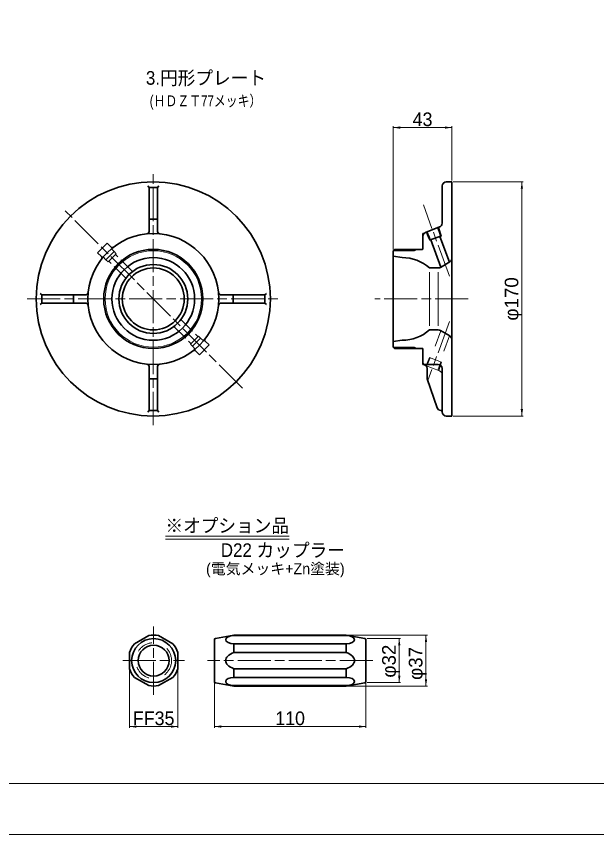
# Model space of a CAD drawing. Units: millimetres at full size, sheet at 1:2. Extents: x 1934 to 3616, y 931 to 2119.
# Drawn here: x 2650 to 3071, y 931 to 1525 of the extents above; entities that cross this region are included whole.
import ezdxf
from ezdxf.enums import TextEntityAlignment as Align

# ---------------------------------------------------------------- set-up
doc = ezdxf.new("R2010")
doc.units = ezdxf.units.MM
doc.header["$LTSCALE"] = 2
for name, pattern in [('CHAIN', [18.5, 12, -1.5, 3.5, -1.5]), ('DASHED', [7.5, 6, -1.5]), ('DASHED_SPACED', [12, 6, -6])]:
    doc.linetypes.add(name, pattern=pattern)
for name, color, linetype, lineweight in [('1外形線', 7, 'Continuous', 35), ('2細い実線', 3, 'Continuous', 20), ('3隠れ線', 2, 'DASHED_SPACED', 13), ('4中心線', 1, 'CHAIN', 15), ('6寸法線', 4, 'Continuous', 13), ('7 枠・タイトル', 7, 'Continuous', 13), ('Defpoints_2', 7, 'Continuous', 13)]:
    doc.layers.add(name, color=color, linetype=linetype, lineweight=lineweight)
doc.styles.add('ＭＳ Ｐゴシック', font='')
doc.styles.get('ＭＳ Ｐゴシック').set_extended_font_data('MS PGothic')

# ---------------------------------------------------------------- blocks, each defined once
blk = doc.blocks.new('filled_arrow')
at = {"color": 0, "linetype": 'Continuous', "lineweight": -2}
blk.add_solid([(7.5, 1.25), (0, 0), (7.5, -1.25)], dxfattribs=at)

msp = doc.modelspace()

# ---------------------------------------------------------------- linework, layer by layer
at = {"layer": '1外形線'}
for p, q in [((2746.013, 1400.849), (2744.993, 1402.01)), ((2752.013, 1400.849), (2753.034, 1402.01)), ((2958.76, 1401.849), (2958.76, 1374.909)), ((2965.76, 1404.849), (2961.76, 1404.849)), ((2965.76, 1404.849), (2962.76, 1404.849)), ((2965.76, 1404.849), (2965.76, 1319.849)), ((2746.013, 1400.849), (2746.013, 1369.07)), ((2746.013, 1400.849), (2752.013, 1400.849)), ((2752.013, 1400.849), (2752.013, 1369.07)), ((2746.013, 1377.819), (2752.013, 1377.819)), ((2945.619, 1367.349), (2944.76, 1367.349)), ((2944.76, 1367.349), (2944.76, 1356.049)), ((2946.734, 1368.067), (2956.786, 1372.09)), ((2949.21, 1364.743), (2947.723, 1368.463)), ((2957.026, 1367.588), (2955.69, 1371.651)), ((2957.026, 1367.588), (2957.723, 1365.469)), ((2715.583, 1360.329), (2708.533, 1353.279)), ((2718.318, 1357.417), (2715.583, 1360.329)), ((2949.21, 1364.743), (2950.038, 1362.672)), ((2949.492, 1362.473), (2958.269, 1365.668)), ((2957.836, 1342.97), (2950.592, 1362.873)), ((2963.992, 1346.524), (2957.17, 1365.267)), ((2923.26, 1354.849), (2924.26, 1355.849)), ((2923.26, 1354.849), (2923.26, 1319.849)), ((2940.16, 1355.849), (2924.26, 1355.849)), ((2935.76, 1355.849), (2939.16, 1355.849)), ((2938.76, 1355.849), (2938.76, 1354.849)), ((2940.16, 1355.849), (2944.56, 1355.849)), ((2711.445, 1350.544), (2708.533, 1353.279)), ((2929.76, 1349.849), (2923.26, 1350.849)), ((2957.456, 1342.75), (2964.26, 1346.679)), ((2955.956, 1342.349), (2949.603, 1342.349)), ((2668.013, 1322.849), (2666.852, 1323.869)), ((2668.013, 1322.849), (2699.791, 1322.849)), ((2668.013, 1316.849), (2668.013, 1322.849)), ((2691.043, 1316.849), (2691.043, 1322.849)), ((2830.013, 1322.849), (2798.235, 1322.849)), ((2806.983, 1316.849), (2806.983, 1322.849)), ((2830.013, 1322.849), (2831.175, 1323.869)), ((2830.013, 1316.849), (2830.013, 1322.849)), ((2923.26, 1284.849), (2923.26, 1319.849)), ((2965.76, 1234.849), (2965.76, 1319.849)), ((2668.013, 1316.849), (2666.852, 1315.828)), ((2668.013, 1316.849), (2699.791, 1316.849)), ((2830.013, 1316.849), (2798.235, 1316.849)), ((2830.013, 1316.849), (2831.175, 1315.828)), ((2955.956, 1297.349), (2949.603, 1297.349)), ((2957.456, 1296.947), (2964.26, 1293.018)), ((2786.582, 1289.153), (2789.494, 1286.418)), ((2929.76, 1289.849), (2923.26, 1288.849)), ((2789.494, 1286.418), (2782.444, 1279.368)), ((2923.26, 1284.849), (2924.26, 1283.849)), ((2940.16, 1283.849), (2924.26, 1283.849)), ((2935.76, 1283.849), (2939.16, 1283.849)), ((2938.76, 1283.849), (2938.76, 1284.849)), ((2940.16, 1283.849), (2944.56, 1283.849)), ((2944.76, 1272.349), (2944.76, 1283.649)), ((2779.709, 1282.28), (2782.444, 1279.368)), ((2955.76, 1272.349), (2944.76, 1272.349)), ((2955.76, 1272.349), (2944.76, 1272.349)), ((2746.013, 1238.849), (2746.013, 1270.627)), ((2752.013, 1238.849), (2752.013, 1270.627)), ((2947.76, 1262.845), (2947.76, 1269.349)), ((2947.76, 1262.845), (2947.76, 1269.349)), ((2958.76, 1237.849), (2958.76, 1269.349)), ((2746.013, 1261.878), (2752.013, 1261.878)), ((2955.068, 1240.882), (2947.92, 1261.878)), ((2955.068, 1240.882), (2947.92, 1261.878)), ((2746.013, 1238.849), (2744.993, 1237.687)), ((2746.013, 1238.849), (2752.013, 1238.849)), ((2752.013, 1238.849), (2753.034, 1237.687)), ((2965.76, 1234.849), (2961.76, 1234.849)), ((2965.76, 1234.849), (2962.76, 1234.849)), ((2745.658, 1075.445), (2735.366, 1069.502)), ((2763.178, 1069.502), (2752.886, 1075.445)), ((2794.16, 1073.447), (2807.512, 1075.801)), ((2807.512, 1075.801), (2889.156, 1075.801)), ((2807.512, 1075.445), (2848.334, 1075.445)), ((2889.156, 1075.445), (2848.334, 1075.445)), ((2902.508, 1073.447), (2889.156, 1075.801)), ((2793.334, 1057.301), (2793.334, 1072.462)), ((2807.512, 1069.502), (2848.334, 1069.502)), ((2807.512, 1069.502), (2807.512, 1063.243)), ((2889.156, 1069.502), (2848.334, 1069.502)), ((2889.156, 1069.502), (2889.156, 1063.243)), ((2903.334, 1057.301), (2903.334, 1072.462)), ((2731.752, 1063.243), (2731.752, 1051.359)), ((2766.792, 1051.359), (2766.792, 1063.243)), ((2807.512, 1063.243), (2848.334, 1063.243)), ((2889.156, 1063.243), (2848.334, 1063.243)), ((2793.334, 1057.301), (2793.334, 1042.14)), ((2903.334, 1057.301), (2903.334, 1042.14)), ((2807.512, 1051.359), (2848.334, 1051.359)), ((2807.512, 1051.359), (2807.512, 1045.1)), ((2807.512, 1051.359), (2807.512, 1050.837)), ((2889.156, 1051.359), (2848.334, 1051.359)), ((2889.156, 1051.359), (2889.156, 1045.1)), ((2735.366, 1045.1), (2745.658, 1039.157)), ((2752.886, 1039.157), (2763.178, 1045.1)), ((2794.16, 1041.155), (2807.512, 1038.801)), ((2807.512, 1045.1), (2848.334, 1045.1)), ((2889.156, 1045.1), (2848.334, 1045.1)), ((2902.508, 1041.155), (2889.156, 1038.801)), ((2807.512, 1039.157), (2848.334, 1039.157)), ((2807.512, 1039.157), (2807.512, 1038.801)), ((2807.512, 1038.801), (2889.156, 1038.801)), ((2889.156, 1039.157), (2848.334, 1039.157))]:
    msp.add_line(p, q, dxfattribs=at)
for centre, radius in [((2749.013, 1319.849), 85), ((2749.013, 1319.849), 47.5), ((2749.013, 1319.849), 36), ((2749.013, 1319.849), 30), ((2749.013, 1319.849), 25), ((2749.013, 1319.849), 22.5), ((2749.272, 1057.301), 16), ((2749.272, 1057.301), 11.2)]:
    msp.add_circle(centre, radius, dxfattribs=at)
for centre, radius, start, end in [((2961.76, 1401.849), 3, 90, 180), ((2955.76, 1374.909), 3, 290, 0), ((2743.872, 1369.213), 2.146, 282.39779, 3.81625), ((2754.155, 1369.213), 2.146, 176.18375, 257.60221), ((2947.76, 1365.248), 3, 110, 180), ((2719.138, 1358.241), 1.162, 225.13963, 317.05536), ((2944.56, 1356.049), 0.2, 270, 0), ((2710.621, 1349.724), 1.162, 312.94464, 44.86037), ((2929.76, 1319.849), 30, 48.59038, 90), ((2962.76, 1349.277), 3, 300, 0), ((2955.956, 1345.349), 3, 270, 300), ((2699.649, 1324.99), 2.146, 266.18375, 347.60221), ((2798.378, 1324.99), 2.146, 192.39779, 273.81625), ((2699.649, 1314.707), 2.146, 12.39779, 93.81625), ((2798.378, 1314.707), 2.146, 86.18375, 167.60221), ((2929.76, 1319.849), 30, 270, 311.40962), ((2955.956, 1294.349), 3, 60, 90), ((2787.406, 1289.973), 1.162, 132.94464, 224.86037), ((2962.76, 1290.42), 3, 0, 60), ((2944.56, 1283.649), 0.2, 0, 90), ((2778.889, 1281.456), 1.162, 45.13963, 137.05536), ((2743.872, 1270.484), 2.146, 356.18375, 77.60221), ((2754.155, 1270.484), 2.146, 102.39779, 183.81625), ((2944.76, 1269.349), 3, 0, 90), ((2944.76, 1269.349), 3, 0, 90), ((2955.76, 1269.349), 3, 0, 90), ((2950.76, 1262.845), 3, 180, 198.79988), ((2950.76, 1262.845), 3, 180, 198.79988), ((2957.908, 1241.849), 3, 198.79988, 270), ((2957.908, 1241.849), 3, 198.79988, 270), ((2957.76, 1237.859), 1, 0, 81.50092), ((2961.76, 1237.849), 3, 180, 270), ((2749.272, 1057.301), 18.5, 78.73567, 101.26433), ((2749.272, 1057.301), 18.5, 138.73567, 161.26433), ((2749.272, 1057.301), 18.5, 18.73567, 41.26433), ((2794.334, 1072.462), 1, 100, 180), ((2902.334, 1072.462), 1, 0, 80), ((2749.272, 1057.301), 18.5, 198.73567, 221.26433), ((2749.272, 1057.301), 18.5, 318.73567, 341.26433), ((2794.334, 1042.14), 1, 180, 260), ((2902.334, 1042.14), 1, 280, 0), ((2749.272, 1057.301), 18.5, 258.73567, 281.26433)]:
    msp.add_arc(centre, radius, start, end, dxfattribs=at)
for centre, major_axis, ratio, start_param, end_param in [((2807.512, 1072.473), (-5.942, 0), 0.5, 4.712389, 7.8539816), ((2889.156, 1072.473), (5.942, 0), 0.5, 4.712389, 7.8539816), ((2817.829, 1057.301), (16.259, 0), 0.472863, 2.2581849, 4.0250004), ((2878.839, 1057.301), (-16.259, 0), 0.472863, 2.2581849, 4.0250004), ((2807.512, 1042.128), (-5.942, 0), 0.5, 4.712389, 7.8539816), ((2889.156, 1042.128), (5.942, 0), 0.5, 4.712389, 7.8539816)]:
    msp.add_ellipse(centre, major_axis=major_axis, ratio=ratio, start_param=start_param, end_param=end_param, dxfattribs=at)
at = {"layer": '2細い実線'}
for p, q in [((2948.664, 1364.545), (2947.184, 1368.247)), ((2957.572, 1367.787), (2956.23, 1371.867)), ((2957.572, 1367.787), (2958.269, 1365.668)), ((2948.664, 1364.545), (2949.492, 1362.473)), ((2938.76, 1354.849), (2923.26, 1354.849)), ((2938.76, 1354.849), (2940.492, 1355.849)), ((2949.603, 1339.289), (2949.603, 1300.408)), ((2955.956, 1339.289), (2955.956, 1300.408)), ((2938.76, 1284.849), (2923.26, 1284.849)), ((2938.76, 1284.849), (2940.492, 1283.849))]:
    msp.add_line(p, q, dxfattribs=at)
msp.add_circle((2749.013, 1319.849), 35, dxfattribs=at)
at = {"layer": '3隠れ線', "linetype": 'DASHED'}
for p, q in [((2720.544, 1354.199), (2718.565, 1356.306)), ((2714.663, 1348.318), (2712.556, 1350.297)), ((2720.544, 1354.199), (2714.663, 1348.318)), ((2722.072, 1352.573), (2716.289, 1346.79)), ((2720.544, 1354.199), (2722.072, 1352.573)), ((2733.985, 1339.827), (2721.655, 1352.156)), ((2714.663, 1348.318), (2716.289, 1346.79)), ((2729.035, 1334.877), (2716.705, 1347.207)), ((2768.992, 1304.82), (2781.321, 1292.49)), ((2764.042, 1299.87), (2776.371, 1287.541)), ((2781.738, 1292.907), (2775.955, 1287.124)), ((2783.364, 1291.38), (2777.482, 1285.498)), ((2783.364, 1291.38), (2781.738, 1292.907)), ((2783.364, 1291.38), (2785.471, 1289.4)), ((2777.482, 1285.498), (2775.955, 1287.124)), ((2777.482, 1285.498), (2779.462, 1283.391))]:
    msp.add_line(p, q, dxfattribs=at)
at = {"layer": '3隠れ線'}
for p, q in [((2957.836, 1296.727), (2950.592, 1276.824)), ((2963.992, 1293.173), (2957.17, 1274.43)), ((2949.492, 1277.224), (2947.184, 1271.45)), ((2949.492, 1277.224), (2958.269, 1274.029)), ((2946.734, 1271.63), (2956.786, 1267.607)), ((2950.038, 1277.025), (2947.723, 1271.234)), ((2957.723, 1274.228), (2955.69, 1268.046)), ((2958.269, 1274.029), (2956.23, 1267.83))]:
    msp.add_line(p, q, dxfattribs=at)
msp.add_circle((2749.272, 1057.301), 13, dxfattribs=at)
for centre, start, end in [((2947.76, 1274.449), 180, 250), ((2955.76, 1264.788), 0, 70)]:
    msp.add_arc(centre, 3, start, end, dxfattribs=at)
at = {"layer": '4中心線'}
for p, q in [((2749.013, 1228.317), (2749.013, 1411.38)), ((2813.736, 1255.126), (2684.291, 1384.571)), ((2963.983, 1336.313), (2945.112, 1388.162)), ((2657.482, 1319.849), (2840.545, 1319.849)), ((2977.688, 1319.849), (2909.918, 1319.849)), ((2963.983, 1303.384), (2948.383, 1260.521)), ((2749.272, 1032.428), (2749.272, 1082.174)), ((2726.781, 1057.301), (2771.763, 1057.301)), ((2908.334, 1057.301), (2788.334, 1057.301))]:
    msp.add_line(p, q, dxfattribs=at)
at = {"layer": '6寸法線'}
for p, q in [((2923.26, 1355.849), (2923.26, 1445.243)), ((2923.26, 1444.243), (2965.76, 1444.243)), ((2965.76, 1405.849), (2965.76, 1445.243)), ((2966.76, 1404.849), (3017.61, 1404.849)), ((3016.61, 1404.849), (3016.61, 1234.849)), ((2966.76, 1234.849), (3017.61, 1234.849)), ((2890.156, 1075.801), (2947.991, 1075.801)), ((2946.991, 1075.801), (2946.991, 1038.801)), ((2904.334, 1073.301), (2928.601, 1073.301)), ((2927.601, 1073.301), (2927.601, 1041.301)), ((2731.752, 1056.301), (2731.752, 1008.412)), ((2766.792, 1056.301), (2766.792, 1008.412)), ((2793.334, 1046.752), (2793.334, 1008.412)), ((2903.334, 1046.752), (2903.334, 1008.412)), ((2904.334, 1041.301), (2928.601, 1041.301)), ((2890.156, 1038.801), (2947.991, 1038.801)), ((2731.752, 1009.412), (2766.792, 1009.412)), ((2793.334, 1009.412), (2903.334, 1009.412))]:
    msp.add_line(p, q, dxfattribs=at)
at = {"layer": '7 枠・タイトル'}
for p, q in [((2757.822, 1147.572), (2847.546, 1147.572)), ((2757.822, 1145.572), (2847.654, 1145.572)), ((3560.554, 968.197), (1989.857, 968.197))]:
    msp.add_line(p, q, dxfattribs=at)
at = {"layer": 'Defpoints_2'}
msp.add_lwpolyline([(1934.206, 930.974), (3616.206, 930.974), (3616.206, 2118.974), (1934.206, 2118.974)], close=True, dxfattribs=at)

# ---------------------------------------------------------------- block references
at = {"layer": '6寸法線', "xscale": 0.667, "yscale": 0.667}
for p in [(2923.26, 1444.243), (2731.752, 1009.412), (2793.334, 1009.412)]:
    msp.add_blockref('filled_arrow', p, dxfattribs=at)
for p, rotation in [((2965.76, 1444.243), 180), ((3016.61, 1404.849), 270), ((3016.61, 1234.849), 90), ((2946.991, 1075.801), 270), ((2927.601, 1073.301), 270), ((2927.601, 1041.301), 90), ((2946.991, 1038.801), 90), ((2766.792, 1009.412), 180), ((2903.334, 1009.412), 180)]:
    msp.add_blockref('filled_arrow', p, dxfattribs=dict(at, rotation=rotation))

# ---------------------------------------------------------------- texts
at = {"layer": '6寸法線', "style": 'ＭＳ Ｐゴシック'}
for s, p in [('43', (2944.51, 1450.243)), ('FF35', (2749.272, 1015.412)), ('110', (2848.334, 1015.412))]:
    msp.add_text(s, height=9.897, dxfattribs=at).set_placement(p, align=Align.MIDDLE_CENTER)
at = {"layer": '6寸法線', "style": 'ＭＳ Ｐゴシック', "width": 1.05}
for s, p in [('φ170', (3009.104, 1319.849)), ('φ32', (2920.095, 1056.913)), ('φ37', (2939.485, 1055.236))]:
    msp.add_text(s, height=9.897, rotation=90, dxfattribs=at).set_placement(p, align=Align.MIDDLE_CENTER)
at = {"layer": '7 枠・タイトル', "style": 'ＭＳ Ｐゴシック'}
for s, height, width, p in [('3.円形プレート', 9.897, 0.95, (2743.639, 1472.366)), ('(ＨＤＺＴ77メッキ）', 7.918, 0.8, (2746.424, 1457.311)), ('※オプション品', 9.897, 0.95, (2757.799, 1147.408)), ('D22 カップラー', 9.897, 0.95, (2798.026, 1129.574))]:
    msp.add_text(s, height=height, dxfattribs=dict(at, width=width)).set_placement(p, align=Align.BOTTOM_LEFT)
msp.add_text('(電気メッキ+Zn塗装)', height=7.918, dxfattribs=at).set_placement((2787.313, 1117.669), align=Align.BOTTOM_LEFT)

doc.saveas('drawing.dxf')
